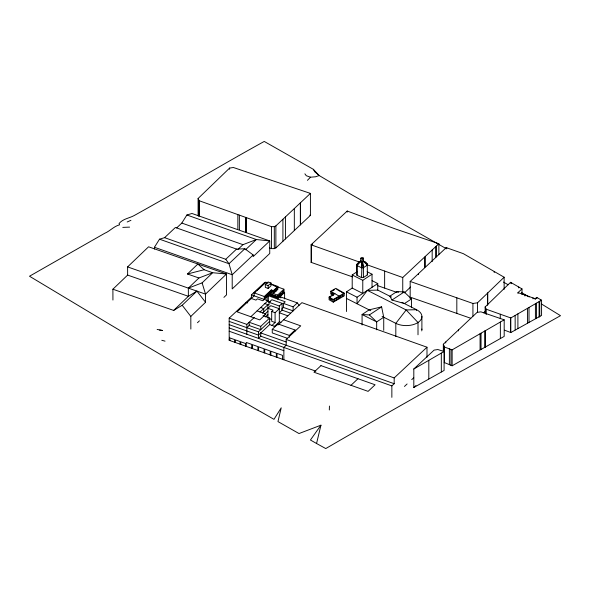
<?xml version="1.0" encoding="UTF-8"?>
<svg xmlns="http://www.w3.org/2000/svg" width="590" height="590" viewBox="0 0 590 590"><rect width="100%" height="100%" fill="white"/><g stroke="black" fill="none" stroke-linecap="round" stroke-linejoin="round"><path stroke-width="0.89" d="M329.323 409.984L329.434 406.06M361.515 277.617L362.208 259.01L363.536 258.132L362.024 257.373L360.704 258.243L360.704 261.525L356.987 265.493L356.987 275.324L361.515 277.617L363.403 277.543L367.371 274.925L367.245 264.003L365.564 262.012A5.679 4.757 -36.4 0 0 363.838 261.311L363.175 261.23M541.591 304.056L560.5 315.672C482.141 359.679 403.494 403.353 325.761 448.562L316.557 443.503L320.953 425.184L299.005 433.547L277.964 421.584L281.216 407.83L273.981 419.335L231.59 395.071L223.595 391.03C158.253 353.867 94.002 314.883 29.5 276.231L104.673 233.323C110.028 231.059 113.818 226.324 119.549 224.827L119.062 223.544C122.904 218.772 129.151 218.307 134.196 215.542C177.863 191.322 220.498 165.51 264.239 141.438L313.32 169.308L319.197 175.547L349.022 193.218L446.158 248.604M362.887 261.09L364.148 261.768A5.494 2.957 31.6 0 1 365.763 263.015L367.371 265.094L363.403 267.713L361.515 267.779L356.987 265.493L358.418 262.97A5.494 5.273 10.2 0 1 360.048 261.783L361.39 261.068L360.91 261.09M356.987 275.324L356.862 264.401L358.595 262.233A5.642 5 59.4 0 1 360.306 261.451L360.955 261.355M154.433 249.032L154.433 247.262L159.514 239.186L164.595 237.667L175.392 227.489L236.546 249.091L244.85 248.744L253.162 254.961L253.162 256.598L269.741 240.949L191.971 213.477L186.89 214.996L181.809 223.064L176.675 227.917M359.236 262.167L359.789 261.525A5.133 3.149 56.6 0 1 360.697 261.119M320.953 425.184L310.429 440.007L316.557 443.503M391.472 297.021L377.762 290.096L367.408 290.369L357.046 303.754L357.046 297.198L377.762 283.539L372.069 280.656M307.434 180.334L310.51 177.192L315.525 176.786L319.197 175.547L314.824 171.852L313.32 169.308M269.401 247.822L271.503 248.619L274.313 248.641L275.877 247.911L310.421 215.372L310.421 193.395L233.411 167.508L229.628 168.054L198.1 198.483L198.1 215.741M485.142 313.231L485.142 306.955L510.579 282.3L521.995 288.894L521.995 294.462M112.933 300.052L112.897 289.211L127.632 275.088L127.602 266.909L148.577 246.797L226.486 274.011L226.553 294.838L223.905 297.375M112.897 289.211L173.644 310.429L188.372 296.298L188.343 288.127L202.119 282.861L212.688 272.728L198.911 277.993L187.465 273.996L197.871 264.018L204.103 269.733L212.688 272.728L226.486 274.011L205.512 294.122L205.541 302.301L190.813 316.424L190.85 329.072M188.343 288.127L198.911 277.993M173.644 310.429L182.199 305.244L196.927 291.121L205.541 302.301M197.466 322.73L199.45 320.827M410.574 287.028L404.452 292.876M410.175 281.437L472.929 303.459L477.487 302.81L504.133 277.219L463.32 253.656L446.254 247.63L410.175 281.437L410.175 297.154L470.776 318.268M164.595 237.667L225.756 259.276L236.546 249.091M237.829 249.518L242.969 244.673L256.355 239.533L269.741 240.949L269.741 253.494L232.202 288.916L232.202 274.733L228.979 263.723L225.756 259.276M244.85 248.744L228.979 263.723L159.514 239.186M245.492 249.784L256.355 239.533L186.89 214.996M253.162 254.961L232.202 274.733L154.433 247.262M443.326 351.131L443.326 344.228L477.103 312.368L480.916 311.844L504.192 319.817L504.192 336.389L452.139 365.785L444.248 362.489M198.1 198.483L199.103 200.703L271.503 226.656L274.313 226.641L275.877 225.904L310.421 193.395M350.984 385.307L357.975 378.721M251.406 298.798L251.406 294.86L264.755 282.367L266.422 282.957M257.1 310.871L265.972 314.028L259.711 319.891L237.055 311.822L254.135 295.833L254.135 292.883L265.662 282.101L268.096 282.971M255.315 292.22L255.876 291.696M256.842 290.789L257.402 290.265M257.83 289.867L258.391 289.343M258.811 288.945L259.371 288.421M259.792 288.031L260.36 287.5M260.78 287.109L261.341 286.578M261.761 286.187L262.321 285.663M262.749 285.265L263.31 284.741M263.73 284.343L264.291 283.82M264.711 283.421L265.279 282.898M315.827 371.162L229.186 340.305L229.186 318.121L251.392 297.338M265.316 284.587L268.133 281.954L270.98 282.964L270.98 285.811L268.17 288.436L265.316 287.426L265.316 284.587L268.17 285.597L270.98 282.964M352.532 276.88L311.07 262.344L311.07 244.806L347.215 211.028L395.152 228.876L438.864 243.729L438.864 254.415M264.276 299.447L264.276 296.497L271.304 289.919L273.354 290.649L277.853 286.438L270.537 283.834M268.354 294.867L267.366 295.789L267.366 294.476L268.354 293.555L268.317 301.999M250.839 316.727L267.919 300.745L251.406 294.86M264.276 303.378L269.062 305.082L269.062 302.353L271.872 299.72L282.123 303.371L282.123 310.148L279.313 312.781L287.854 315.82M229.186 340.305L229.606 337.288M284.609 298.909L284.609 292.463L277.58 299.042L277.58 295.103L283.908 289.189L273.915 285.626M246.841 334.242L246.841 324.404L254.253 317.472M259.954 312.132L267.919 304.676L267.956 318.158M283.731 290.774L283.03 291.431L283.03 292.743L283.731 292.087L283.679 290.523M280.81 295.03L277.58 298.053L268.317 294.757M281.378 294.506L283.908 292.139M246.841 327.686L249.769 324.943M262.373 313.15L267.919 307.958M264.644 314.3L267.919 311.232M265.301 316.97L267.919 314.514M275.095 322.516L271.68 321.299L271.68 311.461L273.082 310.148L267.956 308.319L270.766 305.694L279.313 308.732L275.095 312.678L275.095 322.516L271.975 325.437M274.062 326.757L279.313 321.845L279.313 306.004L282.123 303.371M281.6 309.167L283.443 307.442L283.443 303.4L285.199 301.756L268.317 295.738M260.751 326.381L249.15 322.251L249.15 325.525L260.751 329.663L260.751 326.381L269.689 318.017L263.059 315.657M260.765 332.93L260.765 336.204L258.45 338.372L258.45 331.816L269.689 321.299M283.443 307.442L293.127 310.886L293.127 306.844L297.338 302.899L299.101 305.296M287.632 338.409L272.256 332.937L272.256 329.331L278.015 323.932L295.103 330.024L295.103 331.115M278.642 324.441L301.91 302.67L426.99 347.215L426.99 357.193M289.343 337.215L289.343 335.415L295.103 330.024M283.864 359.775L283.864 347.429L286.18 345.253L286.18 339.464L300.723 325.85L283.643 319.765M402.749 292.367L402.749 277.521L438.864 243.729M391.856 397.358L391.856 385.89L394.179 383.721L394.179 377.925L426.99 347.215M404.452 386.45L407.107 383.972M411.746 379.628L413.73 377.762M483.616 312.788L484.95 311.542M311.07 262.344L311.491 261.953L311.491 244.415M413.811 368.986L434.1 350.099L437.854 349.538L444.093 351.5L444.093 370.461L413.811 387.512L413.811 368.986L444.093 351.5M415.972 385.528L413.811 387.512M518.005 293.525L518.005 292.596L521.995 288.894M535.182 299.624L535.182 298.695L536.664 297.36L541.576 300.199L541.576 315.414L510.815 332.554L504.516 330.164M356.987 265.493L356.862 264.401L360.704 261.525L362.208 262.284L363.403 267.713L363.403 277.543M356.862 264.401L357.85 263.745M346.47 311.527L346.47 291.851L352.201 288.075L352.201 274.962L357.186 271.673M352.201 288.075L362.776 293.422L362.776 280.309L372.032 274.203L367.15 271.732M396.9 291.548L389.85 296.202L391.967 300.03L404.445 303.577L411.503 298.931L404.202 291.962L396.9 291.548L398.523 292.367M362.076 325.002L362.076 314.514L369.377 314.927L381.612 306.859L383.729 317.243L383.729 330.356M391.967 300.03L404.202 291.962M383.729 317.243L376.678 321.897L376.678 329.766M196.927 291.121L188.372 296.298L127.632 275.088M332.834 295.162L330.739 293.953L330.739 291.276L335.843 288.333L344.221 293.171L344.221 295.841L333.284 302.161L329.095 299.742L329.095 297.065L334.928 293.695M332.443 290.885L334.707 289.579M329.744 297.286L331.034 296.534M332.332 295.789L333.63 295.037M329.095 297.065L333.284 299.484L344.221 293.171M443.326 344.228L444.366 347.016L452.139 349.863L504.192 319.817M485.142 306.955L486.182 309.197L510.815 317.951L541.576 300.199M127.182 221.98L130.936 220.328M187.465 273.996L204.103 269.733M381.612 306.859L369.126 309.861L362.076 314.514L376.678 321.897L369.377 314.927M122.779 227.393L129.594 227.113M159.566 330.105L162.434 330.466L157.139 329.441M161.778 340.275L165.038 341.145M377.268 285.523L396.996 292.433M309.743 215.136L310.421 215.372M310.51 177.192L306.284 175.717L304.89 173.821M127.602 266.909L205.512 294.122L202.119 282.861M181.809 223.064L242.969 244.673M518.005 292.596L535.182 298.695M266.348 282.78L267.255 283.104M271.127 284.483L272.042 284.808M272.728 285.051L273.635 285.376M274.32 285.619L275.228 285.944M270.84 292.706L277.58 295.103M297.338 302.899L280.044 296.741L280.921 297.935M254.135 292.883L264.276 296.497M283.443 303.4L293.127 306.844M270.279 301.888L267.086 300.753L267.086 296.814M269.062 302.353L279.313 306.004M251.325 298.466L256.001 300.126L257.402 298.813L262.867 300.76L271.304 292.869L271.304 289.919M282.123 310.148L290.663 313.187M246.052 302.338L247.734 302.935M260.345 307.427L263.708 308.622L263.708 311.904M271.68 311.461L275.095 312.678M279.313 321.845L281.017 322.457M269.667 318.77L271.378 319.374M269.35 324.456L275.419 326.617M272.256 329.331L289.343 335.415M229.186 318.121L246.841 324.404M286.18 339.464L394.179 377.925M229.186 321.395L258.45 331.816M260.352 332.782L286.18 341.979M229.186 324.677L258.45 335.098L269.689 324.574L269.689 318.017M260.352 336.057L394.179 383.721M229.186 327.952L391.856 385.89M229.186 331.233L283.864 350.703M311.07 244.806L359.723 262.167M368.02 265.124L402.749 277.521M360.704 258.243L362.208 259.01M365.741 263.236L367.245 264.003L363.536 261.414L363.536 258.132M409.88 298.112L411.503 298.931L411.503 307.67M352.201 274.962L362.776 280.309M402.011 302.353L416.533 309.691A15.724 9.079 0 0 1 418.008 322.501L418.008 334.796M367.408 290.369L406.171 309.964L418.008 322.501A15.724 9.079 0 0 1 395.816 323.35L382.106 316.424M346.47 291.851L357.046 297.198M346.47 298.415L370.749 310.687M521.516 292.566L529.223 296.962M336.772 289.461L337.701 290M338.638 290.538L340.496 291.615M341.426 292.153L343.292 293.223M330.739 291.276L339.117 296.114L339.117 298.791M503.499 282.072L508.13 284.764M367.371 265.094L363.536 261.414L361.98 262.86A5.494 2.854 -88 0 0 361.53 264.777L361.515 267.779M182.199 305.244L190.813 316.424M362.526 262.078L362.725 262.661A5.679 1.91 84.8 0 1 363.167 264.615L363.403 267.713M367.245 273.841L367.371 274.925M540.624 299.654L540.624 300.59M539.754 301.247L539.754 316.764M539.105 301.623L539.105 317.125M536.782 297.434L536.782 298.356M536.664 297.36L536.664 298.289M536.428 303.164L536.428 318.261M535.41 303.754L535.41 318.578M532.991 297.913L532.991 298.85M529.009 307.449L529.009 322.28M527.46 308.341L527.46 323.084M524.945 295.059L524.945 295.996M518.699 286.991L518.699 287.913M517.902 313.858L517.902 328.49M515.151 315.451L515.151 329.943M511.368 282.757L511.368 283.687M510.815 317.951L510.815 332.554M510.579 282.3L510.579 283.23M510.453 317.826L510.453 332.428M504.133 277.219L504.133 289.373M500.364 322.022L500.364 338.601M500.276 314.205L500.276 318.696M494.228 271.503L494.228 272.506M487.731 292.972L487.731 304.949M487.591 293.112L487.591 305.074M486.182 309.197L486.182 314.558M485.607 307.958L485.607 313.32M485.253 330.747L485.253 347.215M484.862 330.975L484.862 347.385M481.034 333.18L481.034 349.295M480.083 333.733L480.083 349.723M477.487 302.81L477.487 312.604M472.929 303.459L472.929 316.122M458.489 329.928L458.489 330.916M456.822 297.81L456.822 313.452M452.139 349.863L452.139 365.785M450.974 349.442L450.974 365.358M449.374 348.852L449.374 364.709M446.763 247.807L446.763 248.796M446.254 247.63L446.254 248.619M446.062 247.815L446.062 248.803M445.73 341.964L445.73 342.96M444.366 347.016L444.366 362.806M443.724 345.298L443.724 351.205M441.32 353.108L441.32 371.966M436.283 246.141L436.283 256.827M435.767 246.627L435.767 257.277M432.168 249.998L432.168 261.599M428.812 360.32L428.812 378.95M425.368 256.355L425.368 266.805M424.542 257.122L424.542 267.558M421.894 316.388L421.894 329.5M418.487 273.642L418.487 274.616M416.533 310.51L416.533 309.691L406.171 309.964L395.816 323.35L395.816 336.462M384.636 271.053L384.636 288.023M377.762 283.539L377.762 290.096M372.032 274.203L372.032 287.315M347.215 211.028L347.215 212.135M333.284 299.484L333.284 302.161M312.353 243.611L312.353 244.703M300.428 202.805L300.428 224.783M300.362 202.864L300.362 224.842M294.329 208.543L294.329 230.602M285.435 216.906L285.435 238.98M283.908 289.189L283.908 293.119M282.912 219.281L282.912 241.266M282.492 359.288L282.492 355.357L277.027 353.41L277.027 357.341M281.378 295.487L281.378 292.972L280.81 293.503L280.81 296.018M278.015 323.932L278.015 325.031M277.853 286.438L277.853 289.388L273.354 293.599L273.354 290.649M276.408 290.737L276.408 288.222L275.847 288.753L275.847 291.268M276.341 357.098L276.341 353.167L270.876 351.22L270.876 355.151M275.877 225.904L275.877 247.911M274.313 226.641L274.313 248.641M271.503 226.656L271.503 248.619M270.191 354.907L270.191 350.976L264.726 349.029L264.726 352.96M268.17 285.597L268.17 288.436M264.04 352.717L264.04 348.786L258.575 346.839L258.575 350.77M257.889 350.526L257.889 346.596L252.424 344.641L252.424 348.579M251.738 348.336L251.738 344.398L246.273 342.451L246.273 346.389M246.273 217.607L246.273 232.224M245.905 217.481L245.905 232.077M245.669 217.393L245.669 231.988M245.588 346.146L245.588 343.52L240.801 341.817L240.801 344.442M240.123 344.199L240.123 341.573L235.336 339.87L235.336 342.495M239.37 215.136L239.37 229.621M237.851 214.59L237.851 229.023M234.65 342.252L234.65 339.626L229.871 337.923L229.871 340.548M229.628 168.054L229.628 169.293M199.354 200.792L199.354 215.704M199.103 200.703L199.103 215.616M198.882 200.217L198.882 216.368M421.865 329.028A15.724 9.079 0 0 1 421.747 330.901M320.96 365.623L313.961 372.209L368.101 391.362L375.093 384.776L320.96 365.623M265.751 295.988L265.05 296.645L265.05 297.736L265.751 297.08L265.751 295.988M266.739 295.066L266.031 295.723L266.031 296.822L266.739 296.158L266.739 295.066M269.689 292.308L268.701 293.23L268.701 294.535L269.689 293.614L269.689 292.308M271.024 291.054L270.036 291.976L270.036 293.289L271.024 292.367L271.024 291.054M274.298 290.199L273.738 290.723L273.738 292.035L274.298 291.512L274.298 290.199M275.353 289.211L274.793 289.742L274.793 291.047L275.353 290.523L275.353 289.211M277.462 287.242L276.902 287.765L276.902 289.078L277.462 288.547L277.462 287.242M278.709 295.472L278.001 296.128L278.001 297.441L278.709 296.785L278.709 295.472M279.586 294.653L278.878 295.31L278.878 296.623L279.586 295.966L279.586 294.653M280.464 293.827L279.763 294.491L279.763 295.796L280.464 295.14L280.464 293.827M282.853 291.593L282.153 292.249L282.153 293.562L282.853 292.906L282.853 291.593M336.927 297.972L334.501 299.381L334.501 300.863L336.927 299.462L336.927 297.972M340.578 295.87L338.144 297.272L338.144 298.761L340.578 297.353L340.578 295.87M343.004 294.764L341.794 295.465L341.794 296.652L343.004 295.951L343.004 294.764M272.786 290.885L271.872 290.56L271.872 291.873L272.786 292.197L272.786 290.885M271.26 294.277L270.235 293.909L270.235 295.111L271.26 295.479L271.26 294.277M272.742 294.801L271.717 294.44L271.717 295.642L272.742 296.003L272.742 294.801M274.225 295.332L273.2 294.963L273.2 296.165L274.225 296.534L274.225 295.332M275.7 295.856L274.675 295.494L274.675 296.696L275.7 297.058L275.7 295.856M277.182 296.387L276.157 296.018L276.157 297.22L277.182 297.589L277.182 296.387M333.534 293.783L331.669 292.706L331.669 293.599L333.534 294.668L333.534 293.783M332.354 299.543L330.024 298.201L330.024 299.086L332.354 300.435L332.354 299.543"/></g></svg>
